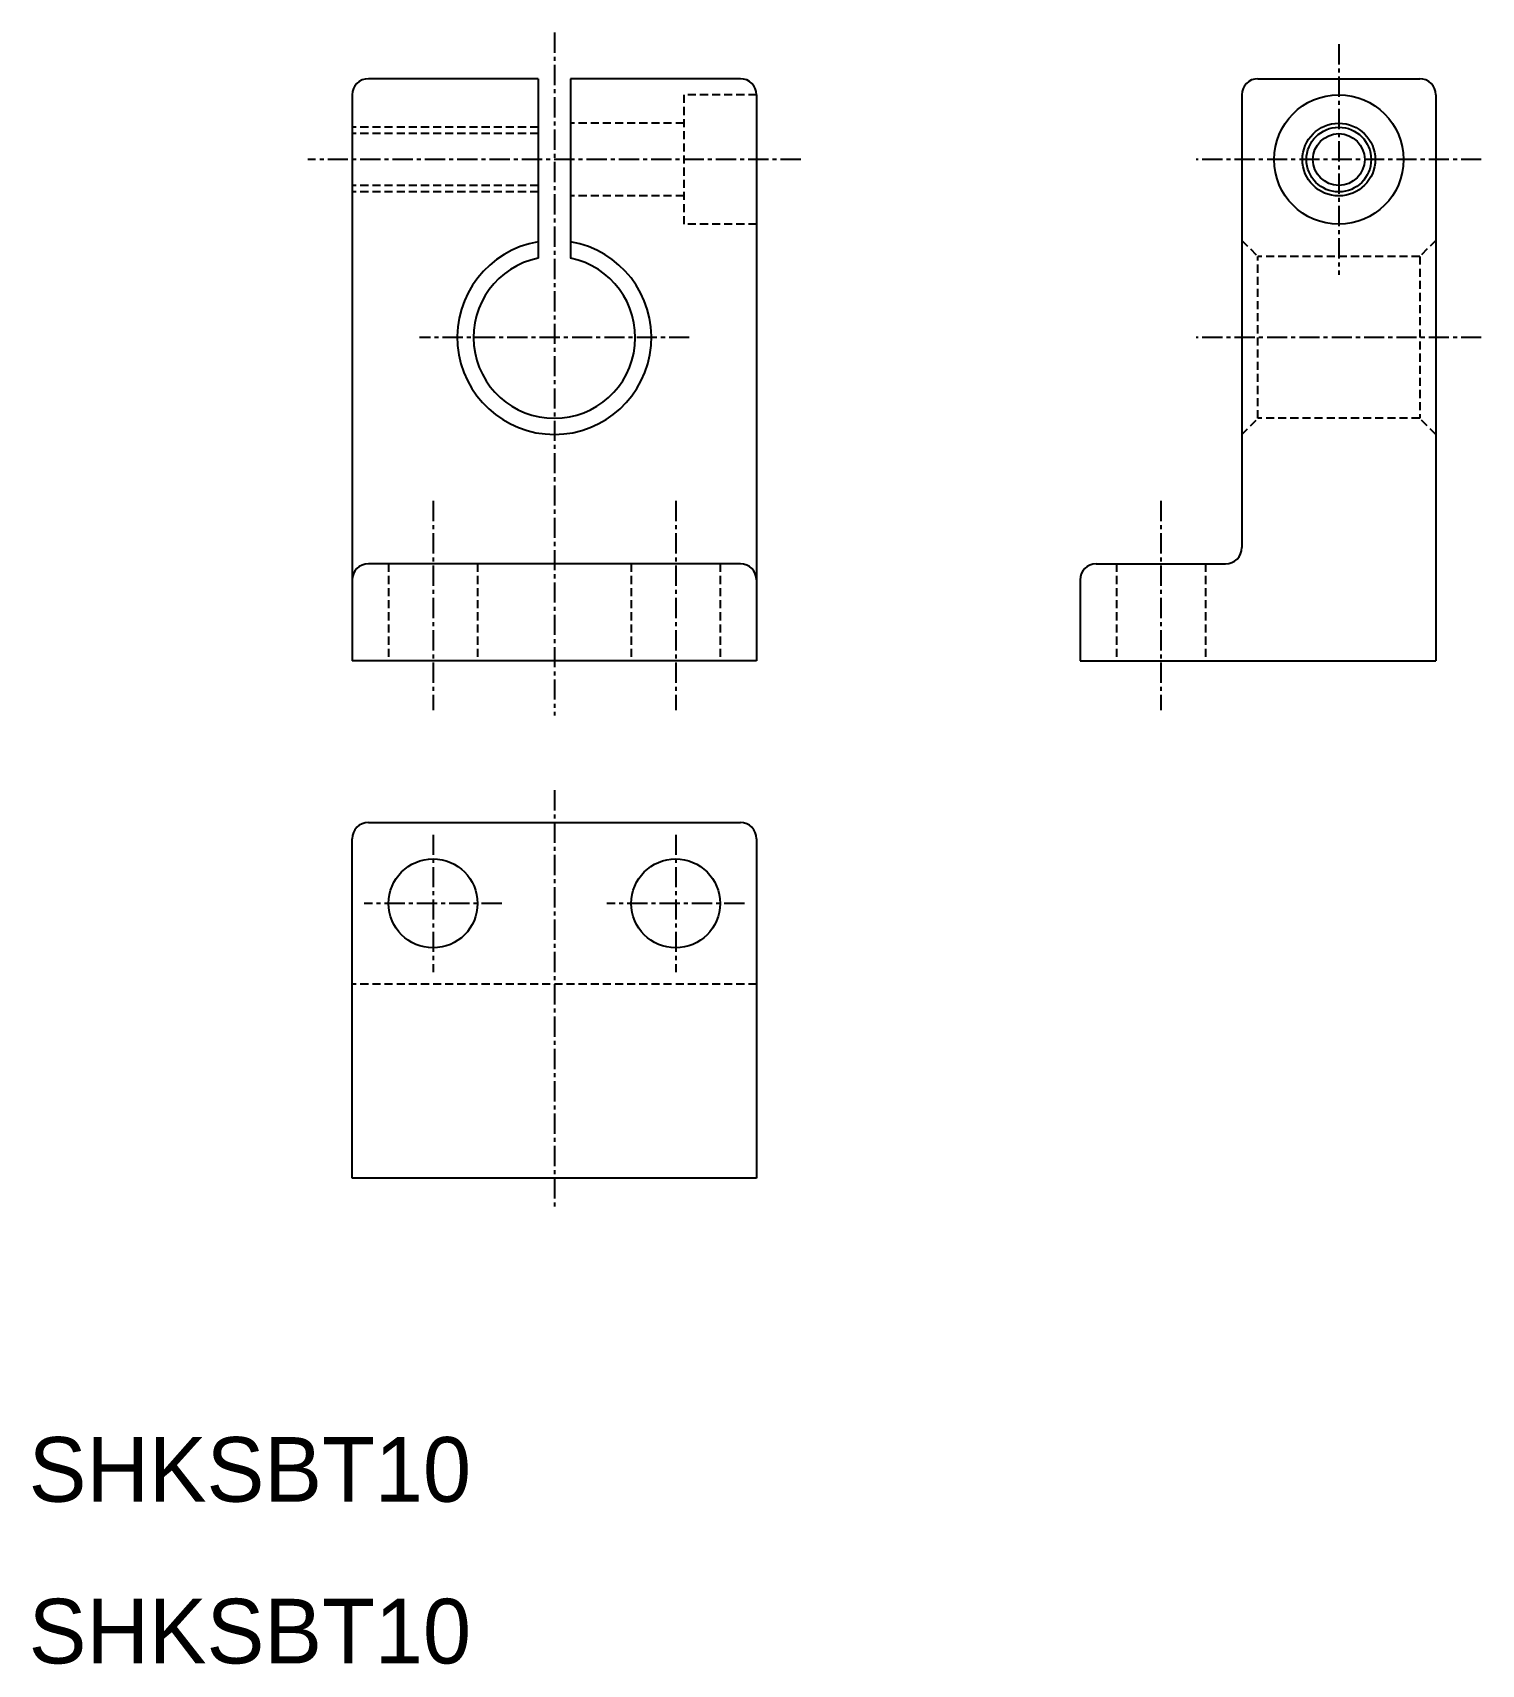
# Model space of a CAD drawing. Extents: x 10 to 100, y 10 to 111.
import ezdxf

# ---------------------------------------------------------------- set-up
doc = ezdxf.new("R2010")
doc.units = 0
doc.linetypes.add('CENTER', pattern=[2, 1.25, -0.25, 0.25, -0.25])
doc.linetypes.add('DASHED', pattern=[0.75, 0.5, -0.25])
doc.layers.get('0').update_dxf_attribs({"linetype": 'CONTINUOUS'})
doc.layers.add('CENTER', color=1, linetype='CENTER')

msp = doc.modelspace()

# ---------------------------------------------------------------- linework, layer by layer
at = {"color": 7, "linetype": 'CONTINUOUS'}
for p, q in [((41.5, 108), (31, 108)), ((41.5, 108), (41.5, 96.9)), ((43.5, 108), (43.5, 96.9)), ((54, 108), (43.5, 108)), ((86, 108), (96, 108)), ((30, 107), (30, 72)), ((55, 107), (55, 72)), ((85, 107), (85, 79)), ((97, 107), (97, 72)), ((54, 78), (31, 78)), ((76, 78), (84, 78)), ((75, 77), (75, 72)), ((55, 72), (30, 72)), ((75, 72), (97, 72)), ((31, 62), (54, 62)), ((30, 40), (30, 61)), ((55, 61), (55, 40)), ((55, 40), (30, 40))]:
    msp.add_line(p, q, dxfattribs=at)
at = {"color": 3, "linetype": 'DASHED'}
for p, q in [((55, 107), (50.5, 107)), ((50.5, 107), (50.5, 99)), ((41.5, 105), (30, 105)), ((50.5, 105.25), (43.5, 105.25)), ((41.5, 104.6), (30, 104.6)), ((41.5, 101.4), (30, 101.4)), ((41.5, 101), (30, 101)), ((50.5, 100.75), (43.5, 100.75)), ((55, 99), (50.5, 99)), ((85, 98), (86, 97)), ((97, 98), (96, 97)), ((96, 97), (86, 97)), ((86, 87), (86, 97)), ((96, 97), (96, 87)), ((85, 86), (86, 87)), ((96, 87), (86, 87)), ((97, 86), (96, 87)), ((32.25, 78), (32.25, 72)), ((37.75, 78), (37.75, 72)), ((47.25, 78), (47.25, 72)), ((52.75, 78), (52.75, 72)), ((77.25, 78), (77.25, 72)), ((82.75, 78), (82.75, 72)), ((42.5, 72), (42.5, 72)), ((55, 52), (30, 52))]:
    msp.add_line(p, q, dxfattribs=at)
at = {"color": 7, "linetype": 'CONTINUOUS'}
for centre, radius in [((91, 103), 4), ((91, 103), 2.25), ((91, 103), 1.6), ((35, 57), 2.75), ((50, 57), 2.75)]:
    msp.add_circle(centre, radius, dxfattribs=at)
at = {"color": 3, "linetype": 'CONTINUOUS'}
msp.add_circle((91, 103), 2, dxfattribs=at)
at = {"color": 7, "linetype": 'CONTINUOUS'}
for centre, radius, start, end in [((31, 107), 1, 90, 180), ((54, 107), 1, 360, 90), ((86, 107), 1, 90, 180), ((96, 107), 1, 0, 90), ((42.5, 92), 6, 99.5941, 80.4059), ((42.5, 92), 5, 101.537, 78.463), ((84, 79), 1, 270, 0), ((31, 77), 1, 90, 180), ((54, 77), 1, 360, 90), ((76, 77), 1, 90, 180), ((31, 61), 1, 90, 180), ((54, 61), 1, 0, 90)]:
    msp.add_arc(centre, radius, start, end, dxfattribs=at)
at = {"layer": 'CENTER', "color": 1, "linetype": 'CENTER'}
for p, q in [((42.5, 110.85), (42.5, 68.63)), ((91, 110.13), (91, 95.87)), ((57.74, 103), (27.26, 103)), ((99.81, 103), (82.19, 103)), ((50.84, 92), (34.16, 92)), ((99.81, 92), (82.19, 92)), ((35, 81.89), (35, 68.95)), ((50, 81.89), (50, 68.95)), ((80, 81.89), (80, 68.95)), ((42.5, 64), (42.5, 38)), ((35, 61.25), (35, 52.75)), ((50, 61.25), (50, 52.75)), ((39.25, 57), (30.75, 57)), ((54.25, 57), (45.75, 57))]:
    msp.add_line(p, q, dxfattribs=at)

# ---------------------------------------------------------------- texts
at = {"color": 7, "linetype": 'CONTINUOUS'}
for p in [(10, 20), (10, 10)]:
    msp.add_text('SHKSBT10', height=4, dxfattribs=at).set_placement(p)

doc.saveas('drawing.dxf')
